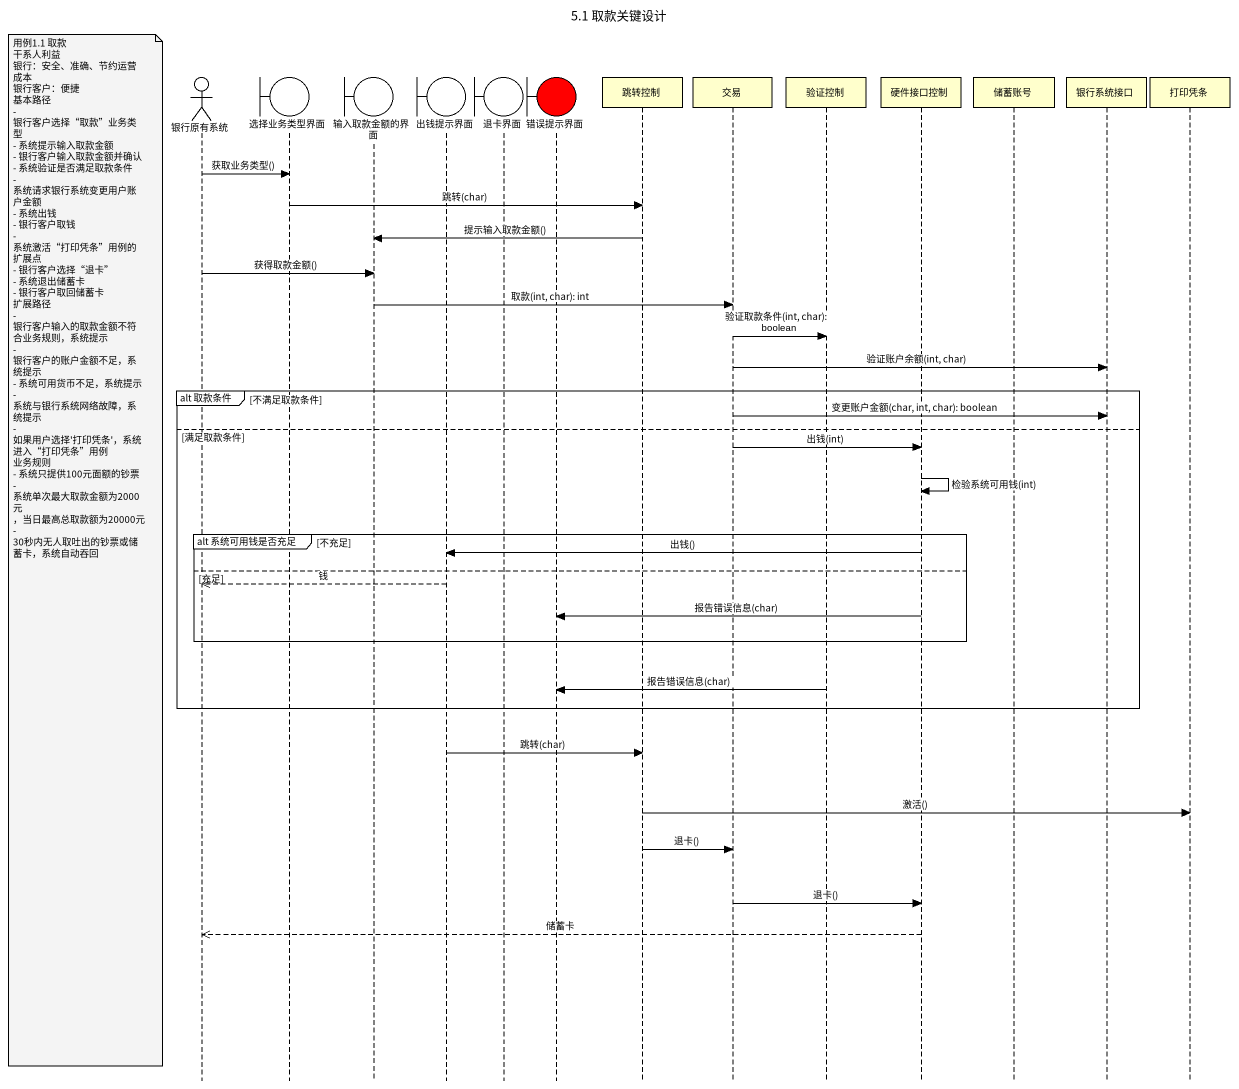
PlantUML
@startuml
title 5.1 取款关键设计
hide footbox
actor 银行原有系统
boundary 选择业务类型界面
boundary 输入取款金额的界面
boundary 出钱提示界面
boundary 退卡界面
boundary 错误提示界面 #FF0000
participant 跳转控制
participant 交易
participant 验证控制
participant 硬件接口控制
participant 储蓄账号
participant 银行系统接口
participant 打印凭条

银行原有系统 -> 选择业务类型界面 : 获取业务类型()
选择业务类型界面 -> 跳转控制 : 跳转(char)
跳转控制 -> 输入取款金额的界面 : 提示输入取款金额()
银行原有系统 -> 输入取款金额的界面 : 获得取款金额()
输入取款金额的界面 -> 交易 : 取款(int, char): int
交易 -> 验证控制 : 验证取款条件(int, char): boolean
交易 -> 银行系统接口 : 验证账户余额(int, char)
group alt 取款条件 [不满足取款条件]
  交易 -> 银行系统接口 : 变更账户金额(char, int, char): boolean
else 满足取款条件
  交易 -> 硬件接口控制 : 出钱(int)
  硬件接口控制 -> 硬件接口控制 : 检验系统可用钱(int)
  group alt 系统可用钱是否充足 [不充足]
    note left of 银行原有系统
      用例1.1 取款
      干系人利益
      银行：安全、准确、节约运营成本
      银行客户：便捷
      基本路径
      - 银行客户选择“取款”业务类型
      - 系统提示输入取款金额
      - 银行客户输入取款金额并确认
      - 系统验证是否满足取款条件
      - 系统请求银行系统变更用户账户金额
      - 系统出钱
      - 银行客户取钱
      - 系统激活“打印凭条”用例的扩展点
      - 银行客户选择“退卡”
      - 系统退出储蓄卡
      - 银行客户取回储蓄卡
      扩展路径
      - 银行客户输入的取款金额不符合业务规则，系统提示
      - 银行客户的账户金额不足，系统提示
      - 系统可用货币不足，系统提示
      - 系统与银行系统网络故障，系统提示
      - 如果用户选择'打印凭条'，系统进入“打印凭条”用例
      业务规则
      - 系统只提供100元面额的钞票
      - 系统单次最大取款金额为2000元 ，当日最高总取款额为20000元
      - 30秒内无人取吐出的钞票或储蓄卡，系统自动吞回
    end note
    硬件接口控制 -> 出钱提示界面 : 出钱()
  else 充足
    出钱提示界面 -->> 银行原有系统 : 钱
    硬件接口控制 -> 错误提示界面 : 报告错误信息(char)
  end
  验证控制 -> 错误提示界面 : 报告错误信息(char)
end
出钱提示界面 -> 跳转控制 : 跳转(char)
跳转控制 -> 打印凭条 : 激活()
跳转控制 -> 交易 : 退卡()
交易 -> 硬件接口控制 : 退卡()
硬件接口控制 -->> 银行原有系统 : 储蓄卡
@enduml
